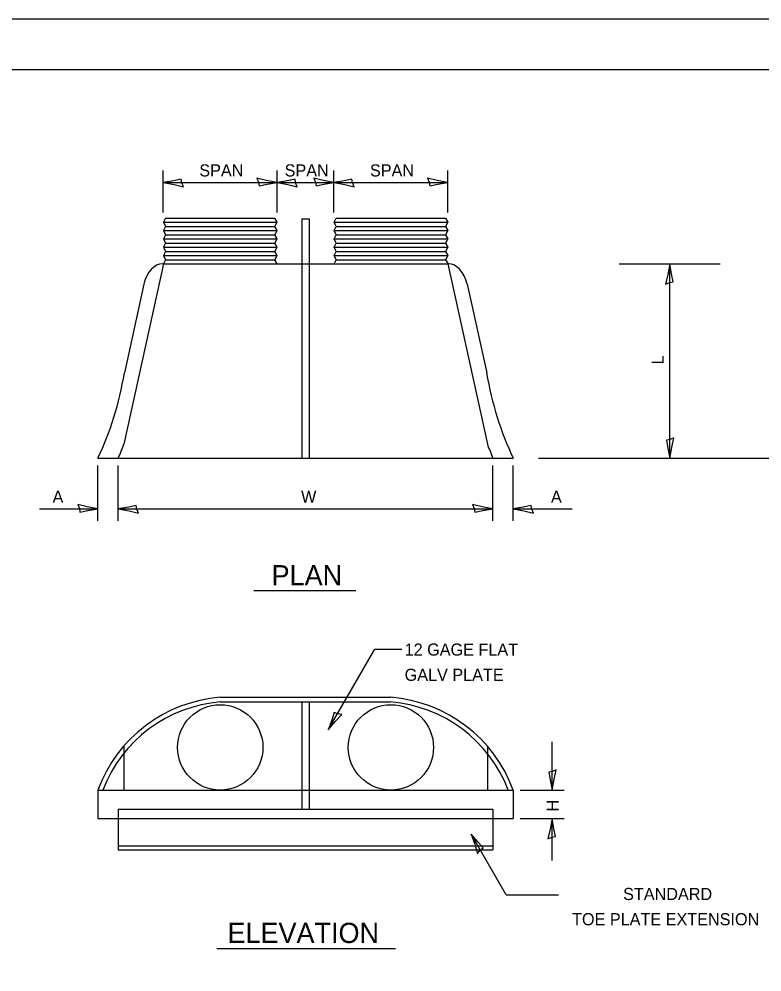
# Model space of a CAD drawing. Extents: x 2133490 to 2172050, y 2138301 to 2145980.
# Drawn here: x 2144622.6 to 2144990.7, y 2142065.6 to 2142537.6 of the extents above; entities that cross this region are included whole.
import ezdxf

# ---------------------------------------------------------------- set-up
doc = ezdxf.new("R2010")
doc.units = 0
for name, color, linetype in [('Design_PR_Roadway Dimensions', 7, 'Continuous'), ('Design_PR_Roadway Notes', 7, 'Continuous'), ('Drainage_PR_Pipe Culvert', 7, 'Continuous'), ('Level 23', 7, 'Continuous'), ('Sheets_50 Reference Boundary', 7, 'Continuous'), ('Sheets_General Details', 7, 'Continuous'), ('Sheets_Printer Plotting Border', 7, 'Continuous')]:
    doc.layers.add(name, color=color, linetype=linetype)

msp = doc.modelspace()

# ---------------------------------------------------------------- linework, layer by layer
at = {"layer": 'Design_PR_Roadway Dimensions'}
for p, q in [((2144694.1, 2142441.74), (2144694.1, 2142462.61)), ((2144750.47, 2142441.74), (2144750.47, 2142462.61)), ((2144778.65, 2142441.74), (2144778.65, 2142462.61)), ((2144835.02, 2142441.74), (2144835.02, 2142462.61)), ((2144694.1, 2142456.61), (2144750.47, 2142456.61)), ((2144750.47, 2142456.61), (2144778.65, 2142456.61)), ((2144778.65, 2142456.61), (2144835.02, 2142456.61)), ((2144919.99, 2142416.31), (2144969.99, 2142416.31)), ((2144944.99, 2142320.06), (2144944.99, 2142416.31)), ((2144879.94, 2142320.06), (2145010.04, 2142320.06)), ((2144661.69, 2142288.97), (2144661.69, 2142316.51)), ((2144671.78, 2142288.97), (2144671.78, 2142316.51)), ((2144857.34, 2142288.97), (2144857.34, 2142316.51)), ((2144867.44, 2142288.97), (2144867.44, 2142316.51)), ((2144632.8, 2142294.97), (2144661.69, 2142294.97)), ((2144671.78, 2142294.97), (2144857.34, 2142294.97)), ((2144867.44, 2142294.97), (2144896.6, 2142294.97)), ((2144775.81, 2142185.5), (2144798.88, 2142225.46)), ((2144798.88, 2142225.46), (2144812.2, 2142225.46)), ((2144886.69, 2142155.66), (2144886.69, 2142179.54)), ((2144870.85, 2142155.66), (2144892.69, 2142155.66)), ((2144870.85, 2142141.57), (2144892.69, 2142141.57)), ((2144886.69, 2142120.73), (2144886.69, 2142141.57)), ((2144863.99, 2142103.78), (2144846.6, 2142133.89)), ((2144863.99, 2142103.78), (2144889.91, 2142103.78))]:
    msp.add_line(p, q, dxfattribs=at)
at = {"layer": 'Design_PR_Roadway Notes'}
for p, q in [((2144738.98, 2142254.49), (2144789.54, 2142254.49)), ((2144720.53, 2142077.11), (2144809.21, 2142077.11))]:
    msp.add_line(p, q, dxfattribs=at)
at = {"layer": 'Drainage_PR_Pipe Culvert'}
for p, q in [((2144695.23, 2142439.03), (2144694.11, 2142436.97)), ((2144694.11, 2142436.97), (2144750.47, 2142436.97)), ((2144694.11, 2142436.97), (2144695.23, 2142434.89)), ((2144695.23, 2142439.03), (2144749.35, 2142439.03)), ((2144750.47, 2142436.97), (2144749.35, 2142439.03)), ((2144749.35, 2142434.89), (2144750.47, 2142436.97)), ((2144762.7, 2142438.63), (2144766.37, 2142438.63)), ((2144762.7, 2142438.63), (2144762.7, 2142416.31)), ((2144766.37, 2142438.63), (2144766.37, 2142416.31)), ((2144778.66, 2142436.97), (2144779.78, 2142439.03)), ((2144778.66, 2142436.97), (2144835.03, 2142436.97)), ((2144779.78, 2142434.89), (2144778.66, 2142436.97)), ((2144779.78, 2142439.03), (2144833.9, 2142439.03)), ((2144833.9, 2142439.03), (2144835.03, 2142436.97)), ((2144835.03, 2142436.97), (2144833.9, 2142434.89)), ((2144695.23, 2142434.89), (2144694.11, 2142432.85)), ((2144694.11, 2142432.85), (2144750.47, 2142432.85)), ((2144694.11, 2142432.85), (2144695.23, 2142430.77)), ((2144695.23, 2142434.89), (2144749.35, 2142434.89)), ((2144750.47, 2142432.85), (2144749.35, 2142434.89)), ((2144749.35, 2142430.77), (2144750.47, 2142432.85)), ((2144778.66, 2142432.85), (2144779.78, 2142434.89)), ((2144778.66, 2142432.85), (2144835.03, 2142432.85)), ((2144779.78, 2142430.77), (2144778.66, 2142432.85)), ((2144779.78, 2142434.89), (2144833.9, 2142434.89)), ((2144833.9, 2142434.89), (2144835.03, 2142432.85)), ((2144835.03, 2142432.85), (2144833.9, 2142430.77)), ((2144695.23, 2142430.77), (2144694.11, 2142428.71)), ((2144694.11, 2142428.71), (2144750.47, 2142428.71)), ((2144694.11, 2142428.71), (2144695.23, 2142426.63)), ((2144695.23, 2142430.77), (2144749.35, 2142430.77)), ((2144750.47, 2142428.71), (2144749.35, 2142430.77)), ((2144749.35, 2142426.63), (2144750.47, 2142428.71)), ((2144778.66, 2142428.71), (2144779.78, 2142430.77)), ((2144778.66, 2142428.71), (2144835.03, 2142428.71)), ((2144779.78, 2142426.63), (2144778.66, 2142428.71)), ((2144779.78, 2142430.77), (2144833.9, 2142430.77)), ((2144833.9, 2142430.77), (2144835.03, 2142428.71)), ((2144835.03, 2142428.71), (2144833.9, 2142426.63)), ((2144695.23, 2142426.63), (2144694.11, 2142424.57)), ((2144694.11, 2142424.57), (2144750.47, 2142424.57)), ((2144694.11, 2142424.57), (2144695.23, 2142422.48)), ((2144695.23, 2142422.48), (2144694.11, 2142420.45)), ((2144695.23, 2142426.63), (2144749.35, 2142426.63)), ((2144695.23, 2142422.48), (2144749.35, 2142422.48)), ((2144750.47, 2142424.57), (2144749.35, 2142426.63)), ((2144749.35, 2142422.48), (2144750.47, 2142424.57)), ((2144750.47, 2142420.45), (2144749.35, 2142422.48)), ((2144778.66, 2142424.57), (2144779.78, 2142426.63)), ((2144778.66, 2142424.57), (2144835.03, 2142424.57)), ((2144779.78, 2142422.48), (2144778.66, 2142424.57)), ((2144778.66, 2142420.45), (2144779.78, 2142422.48)), ((2144779.78, 2142426.63), (2144833.9, 2142426.63)), ((2144779.78, 2142422.48), (2144833.9, 2142422.48)), ((2144833.9, 2142426.63), (2144835.03, 2142424.57)), ((2144835.03, 2142424.57), (2144833.9, 2142422.48)), ((2144833.9, 2142422.48), (2144835.03, 2142420.45)), ((2144694.11, 2142420.45), (2144750.47, 2142420.45)), ((2144694.11, 2142420.45), (2144695.23, 2142418.37)), ((2144695.23, 2142418.37), (2144694.11, 2142416.31)), ((2144695.23, 2142418.37), (2144749.35, 2142418.37)), ((2144749.35, 2142418.37), (2144750.47, 2142420.45)), ((2144750.47, 2142416.31), (2144749.35, 2142418.37)), ((2144778.66, 2142420.45), (2144835.03, 2142420.45)), ((2144779.78, 2142418.37), (2144778.66, 2142420.45)), ((2144778.66, 2142416.31), (2144779.78, 2142418.37)), ((2144779.78, 2142418.37), (2144833.9, 2142418.37)), ((2144835.03, 2142420.45), (2144833.9, 2142418.37)), ((2144833.9, 2142418.37), (2144835.25, 2142416.31)), ((2144694.11, 2142416.31), (2144674.49, 2142326.94)), ((2144693.85, 2142416.31), (2144835.25, 2142416.31)), ((2144762.7, 2142416.31), (2144762.7, 2142320.2)), ((2144766.37, 2142416.31), (2144766.37, 2142320.2)), ((2144835.03, 2142416.31), (2144854.64, 2142326.94)), ((2144684.49, 2142406.33), (2144674.85, 2142362.42)), ((2144844.63, 2142406.3), (2144854.3, 2142362.42)), ((2144661.69, 2142320.06), (2144867.44, 2142320.06)), ((2144722.29, 2142201.6), (2144806.84, 2142201.6)), ((2144722.46, 2142199.29), (2144806.67, 2142199.29)), ((2144762.7, 2142199.29), (2144762.7, 2142146.28)), ((2144766.37, 2142199.29), (2144766.37, 2142146.28)), ((2144674.49, 2142177.39), (2144674.49, 2142155.66)), ((2144854.64, 2142177.39), (2144854.64, 2142155.66)), ((2144661.69, 2142155.66), (2144661.69, 2142141.57)), ((2144661.69, 2142155.66), (2144867.44, 2142155.66)), ((2144867.44, 2142155.66), (2144867.44, 2142141.57)), ((2144671.79, 2142146.28), (2144857.34, 2142146.28)), ((2144671.79, 2142146.28), (2144671.79, 2142141.57)), ((2144857.34, 2142146.28), (2144857.34, 2142141.57)), ((2144661.69, 2142141.57), (2144867.44, 2142141.57)), ((2144671.79, 2142141.57), (2144671.79, 2142126.07)), ((2144857.34, 2142141.57), (2144857.34, 2142126.07)), ((2144671.79, 2142128.01), (2144857.34, 2142128.01)), ((2144671.79, 2142126.07), (2144857.34, 2142126.07))]:
    msp.add_line(p, q, dxfattribs=at)
for centre in [(2144722.29, 2142176.8), (2144806.84, 2142176.8)]:
    msp.add_circle(centre, 21.14, dxfattribs=at)
for centre, radius, start, end in [((2144727.83, 2142131.36), 70.46, 94.5103, 159.8241), ((2144801.3, 2142131.36), 70.46, 20.1759, 85.4897), ((2144727.83, 2142131.36), 68.15, 94.5103, 159.1085), ((2144801.3, 2142131.36), 68.15, 20.8915, 85.4897)]:
    msp.add_arc(centre, radius, start, end, dxfattribs=at)
for centre, major_axis, start_param, end_param in [((2144693.86, 2142401.89), (0, 14.44), 0, 1.256081), ((2144835.24, 2142401.89), (0, 14.44), 5.022298, 6.283185), ((2144589.13, 2142393.97), (0, -129.42), 0.96296, 1.32435), ((2144940, 2142393.97), (0, -129.42), 4.958836, 5.320225), ((2144589.13, 2142393.97), (0, -141.8), 1.022499, 1.078459), ((2144940, 2142393.97), (0, -141.8), 5.204244, 5.260686)]:
    msp.add_ellipse(centre, major_axis=major_axis, ratio=0.683013, start_param=start_param, end_param=end_param, dxfattribs=at)
at = {"layer": 'Level 23'}
for points in [[(2144704.1, 2142454.52), (2144703.29, 2142456.44), (2144702.97, 2142458.28), (2144699.1, 2142457.48), (2144694.1, 2142456.61), (2144699.44, 2142455.64)], [(2144740.47, 2142458.7), (2144741.28, 2142456.78), (2144741.6, 2142454.94), (2144745.47, 2142455.75), (2144750.47, 2142456.61), (2144745.13, 2142457.58)], [(2144760.47, 2142454.52), (2144759.65, 2142456.44), (2144759.34, 2142458.28), (2144755.47, 2142457.48), (2144750.47, 2142456.61), (2144755.8, 2142455.64)], [(2144768.65, 2142458.7), (2144769.47, 2142456.78), (2144769.78, 2142454.94), (2144773.65, 2142455.75), (2144778.65, 2142456.61), (2144773.32, 2142457.58)], [(2144788.65, 2142454.52), (2144787.84, 2142456.44), (2144787.52, 2142458.28), (2144783.65, 2142457.48), (2144778.65, 2142456.61), (2144783.99, 2142455.64)], [(2144825.02, 2142458.7), (2144825.84, 2142456.78), (2144826.15, 2142454.94), (2144830.02, 2142455.75), (2144835.02, 2142456.61), (2144829.69, 2142457.58)], [(2144942.89, 2142406.32), (2144944.82, 2142407.13), (2144946.66, 2142407.44), (2144945.85, 2142411.31), (2144944.99, 2142416.31), (2144944.02, 2142410.98)], [(2144947.08, 2142330.06), (2144945.16, 2142329.25), (2144943.31, 2142328.93), (2144944.12, 2142325.06), (2144944.99, 2142320.06), (2144945.96, 2142325.4)], [(2144651.69, 2142297.06), (2144652.51, 2142295.14), (2144652.82, 2142293.3), (2144656.69, 2142294.11), (2144661.69, 2142294.97), (2144656.36, 2142295.94)], [(2144681.78, 2142292.88), (2144680.97, 2142294.8), (2144680.65, 2142296.64), (2144676.78, 2142295.84), (2144671.78, 2142294.97), (2144677.12, 2142294)], [(2144847.34, 2142297.06), (2144848.16, 2142295.14), (2144848.47, 2142293.3), (2144852.34, 2142294.11), (2144857.34, 2142294.97), (2144852.01, 2142295.94)], [(2144877.43, 2142292.88), (2144876.62, 2142294.8), (2144876.31, 2142296.64), (2144872.44, 2142295.84), (2144867.44, 2142294.97), (2144872.77, 2142294)], [(2144782.62, 2142193.11), (2144780.55, 2142193.37), (2144778.79, 2142194.02), (2144777.56, 2142190.26), (2144775.81, 2142185.5), (2144779.31, 2142189.63)], [(2144888.78, 2142165.66), (2144886.86, 2142164.84), (2144885.02, 2142164.53), (2144885.82, 2142160.66), (2144886.69, 2142155.66), (2144887.66, 2142160.99)], [(2144884.6, 2142131.57), (2144886.52, 2142132.38), (2144888.36, 2142132.7), (2144887.56, 2142136.57), (2144886.69, 2142141.57), (2144885.72, 2142136.23)], [(2144849.79, 2142124.19), (2144851.04, 2142125.85), (2144852.48, 2142127.05), (2144849.85, 2142130), (2144846.6, 2142133.89), (2144848.43, 2142128.79)]]:
    msp.add_lwpolyline(points, close=True, dxfattribs=at)
at = {"layer": 'Sheets_50 Reference Boundary'}
msp.add_lwpolyline([(2143789.66, 2142512.57), (2145364.66, 2142512.57), (2145364.66, 2141512.58), (2143789.66, 2141512.58)], close=True, dxfattribs=at)
at = {"layer": 'Sheets_General Details'}
msp.add_line((2145389.66, 2142537.58), (2143689.66, 2142537.58), dxfattribs=at)
msp.add_lwpolyline([(2143789.66, 2142512.58), (2145364.66, 2142512.58), (2145364.66, 2141462.58), (2143789.66, 2141462.58)], close=True, dxfattribs=at)
at = {"layer": 'Sheets_Printer Plotting Border'}
msp.add_lwpolyline([(2143689.66, 2141437.58), (2145389.66, 2141437.58), (2145389.66, 2142537.58), (2143689.66, 2142537.58)], close=True, dxfattribs=at)

# ---------------------------------------------------------------- texts
at = {"layer": 'Level 23'}
for s, height, p in [('SPAN', 6, (2144711.94, 2142459.61)), ('SPAN', 6, (2144754.21, 2142459.61)), ('SPAN', 6, (2144796.49, 2142459.61)), ('A', 6, (2144639.22, 2142297.97)), ('W', 6, (2144762.34, 2142297.97)), ('A', 6, (2144886.15, 2142297.97)), ('PLAN', 10, (2144747.75, 2142257.07)), ('12 GAGE FLAT', 6, (2144813.66, 2142222.26)), ('GALV PLATE', 6, (2144813.66, 2142209.76)), ('STANDARD', 6, (2144921.88, 2142101.19)), ('TOE PLATE EXTENSION', 6, (2144896.61, 2142088.69)), ('ELEVATION', 10, (2144725.9, 2142079.91))]:
    msp.add_text(s, height=height, dxfattribs=at).set_placement(p)
for s, p in [('L', (2144941.99, 2142366.49)), ('H', (2144890.01, 2142145.03))]:
    msp.add_text(s, height=6, rotation=90, dxfattribs=at).set_placement(p)

doc.saveas('drawing.dxf')
